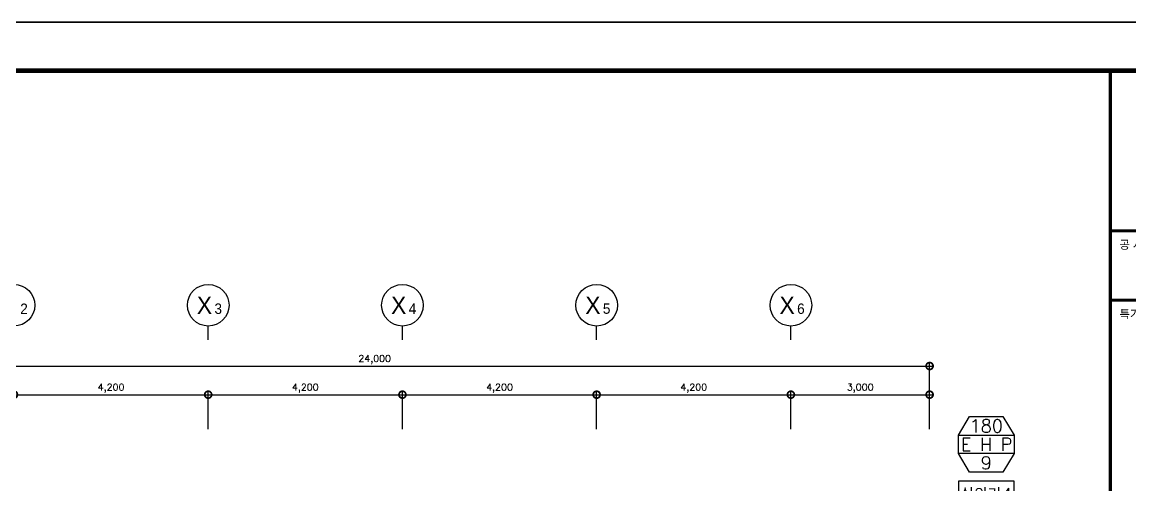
# Model space of a CAD drawing. Header units: millimetres. Extents: x -56261 to 196039, y 9480 to 100001.
# Drawn here: x 125410 to 149363, y 60290 to 70301 of the extents above; entities that cross this region are included whole.
import ezdxf
from ezdxf.enums import TextEntityAlignment as Align

# ---------------------------------------------------------------- set-up
doc = ezdxf.new("R2010")
doc.units = ezdxf.units.MM
for name, color, linetype in [('DVM_INOUT_MARK', 2, 'Continuous'), ('DVM_INOUT_NAME', 7, 'Continuous'), ('FORM', 4, 'Continuous'), ('PLAN_DIM', 7, 'Continuous')]:
    doc.layers.add(name, color=color, linetype=linetype)
doc.styles.add('DVM_DEFAULT', font='romans.shx', dxfattribs={"bigfont": 'whgtxt.shx'})
doc.styles.add('Gdim', font='')
doc.styles.add('Gtx', font='')
doc.styles.add('plan', font='romans.shx', dxfattribs={"bigfont": 'GHS.SHX'})
doc.styles.add('굴림', font='NGULIM.TTF')
doc.styles.get('Gdim').set_extended_font_data('Dotum')
doc.styles.get('Gtx').set_extended_font_data('Dotum')
doc.dimstyles.new('Gdim100', dxfattribs={"dimscale": 100, "dimtxt": 3, "dimasz": 6, "dimexe": 1.5, "dimexo": 2, "dimgap": 1, "dimtad": 1, "dimdec": 0, "dimzin": 0, "dimdsep": 46, "dimlunit": 6, "dimtxsty": 'Gdim', "dimblk1": 'DOTSMALL', "dimblk2": 'DOTSMALL', "dimsah": 1, "dimcen": 1.5, "dimdle": 1.5, "dimclrd": 1, "dimclre": 1, "dimclrt": 256, "dimazin": 0, "dimtfac": 1, "dimtdec": 0, "dimtix": 1, "dimtmove": 2, "dimatfit": 3, "dimldrblk": 'DOTSMALL', "dimfxl": 1.5, "dimtolj": 1, "dimtzin": 0, "dimlwd": -1, "dimlwe": -1, "dimarcsym": 0})

# ---------------------------------------------------------------- blocks, each defined once
blk = doc.blocks.new('FORM_기계', base_point=(381614, -321275))
at = {"layer": 'FORM', "color": 7}
blk.add_lwpolyline([(381614, -321275), (465714, -321275), (465714, -261875), (381614, -261875)], close=True, dxfattribs=at)
at = {"layer": 'FORM', "const_width": 200}
blk.add_lwpolyline([(463614, -319175), (383714, -319175), (383714, -263975), (463614, -263975)], close=True, dxfattribs=at)
at = {"layer": 'FORM', "const_width": 140}
for points in [[(455614, -263975), (455614, -319175)], [(455614, -270907), (463614, -270907)], [(455614, -273907), (463614, -273907)]]:
    blk.add_lwpolyline(points, dxfattribs=at)
at = {"layer": 'FORM', "style": '굴림'}
for s, p in [('공 사 명', (456014, -271507)), ('특기사항', (456014, -274507))]:
    blk.add_text(s, height=360, dxfattribs=at).set_placement(p, align=Align.MIDDLE_LEFT)
blk = doc.blocks.new('_DotSmall')
at = {"color": 0, "linetype": 'ByBlock', "const_width": 0.5}
blk.add_lwpolyline([(-0.0625, 0, 1), (0.0625, 0, 1)], format="xyb", close=True, dxfattribs=at)
blk = doc.blocks.new('*D287')
at = {"layer": 'DEFPOINTS', "color": 0, "transparency": 16777216}
for p in [(145033, 62861), (121033, 61392), (145033, 61392)]:
    blk.add_point(p, dxfattribs=at)
at = {"layer": 'PLAN_DIM', "transparency": 16777216}
for p, q in [((120958, 62861), (145108, 62861)), ((121033, 61492), (121033, 62936)), ((145033, 61492), (145033, 62936))]:
    blk.add_line(p, q, dxfattribs=at)
at = {"layer": 'PLAN_DIM', "transparency": 16777216, "xscale": 300, "yscale": 300, "zscale": 300, "rotation": 180}
blk.add_blockref('_DotSmall', (121033, 62861), dxfattribs=at)
at = {"layer": 'PLAN_DIM', "transparency": 16777216, "xscale": 300, "yscale": 300, "zscale": 300}
blk.add_blockref('_DotSmall', (145033, 62861), dxfattribs=at)
at = {"layer": 'PLAN_DIM', "transparency": 16777216, "insert": (133033, 63001), "char_height": 150, "attachment_point": 5, "style": 'plan'}
blk.add_mtext('\\A1;24,000', dxfattribs=at)
blk = doc.blocks.new('*D291')
at = {"layer": 'DEFPOINTS', "color": 0, "transparency": 16777216}
for p in [(129433, 62241), (125233, 61392), (129433, 61392)]:
    blk.add_point(p, dxfattribs=at)
at = {"layer": 'PLAN_DIM', "transparency": 16777216}
for p, q in [((125233, 61492), (125233, 62316)), ((129433, 61492), (129433, 62316)), ((125158, 62241), (129508, 62241))]:
    blk.add_line(p, q, dxfattribs=at)
at = {"layer": 'PLAN_DIM', "transparency": 16777216, "xscale": 300, "yscale": 300, "zscale": 300, "rotation": 180}
blk.add_blockref('_DotSmall', (125233, 62241), dxfattribs=at)
at = {"layer": 'PLAN_DIM', "transparency": 16777216, "xscale": 300, "yscale": 300, "zscale": 300}
blk.add_blockref('_DotSmall', (129433, 62241), dxfattribs=at)
at = {"layer": 'PLAN_DIM', "transparency": 16777216, "insert": (127333, 62381), "char_height": 150, "attachment_point": 5, "style": 'plan'}
blk.add_mtext('\\A1;4,200', dxfattribs=at)
blk = doc.blocks.new('*D292')
at = {"layer": 'DEFPOINTS', "color": 0, "transparency": 16777216}
for p in [(133633, 62241), (129433, 61392), (133633, 61392)]:
    blk.add_point(p, dxfattribs=at)
at = {"layer": 'PLAN_DIM', "transparency": 16777216}
for p, q in [((129433, 61492), (129433, 62316)), ((133633, 61492), (133633, 62316)), ((129358, 62241), (133708, 62241))]:
    blk.add_line(p, q, dxfattribs=at)
at = {"layer": 'PLAN_DIM', "transparency": 16777216, "xscale": 300, "yscale": 300, "zscale": 300, "rotation": 180}
blk.add_blockref('_DotSmall', (129433, 62241), dxfattribs=at)
at = {"layer": 'PLAN_DIM', "transparency": 16777216, "xscale": 300, "yscale": 300, "zscale": 300}
blk.add_blockref('_DotSmall', (133633, 62241), dxfattribs=at)
at = {"layer": 'PLAN_DIM', "transparency": 16777216, "insert": (131533, 62381), "char_height": 150, "attachment_point": 5, "style": 'plan'}
blk.add_mtext('\\A1;4,200', dxfattribs=at)
blk = doc.blocks.new('*D293')
at = {"layer": 'DEFPOINTS', "color": 0, "transparency": 16777216}
for p in [(137833, 62241), (133633, 61392), (137833, 61392)]:
    blk.add_point(p, dxfattribs=at)
at = {"layer": 'PLAN_DIM', "transparency": 16777216}
for p, q in [((133633, 61492), (133633, 62316)), ((137833, 61492), (137833, 62316)), ((133558, 62241), (137908, 62241))]:
    blk.add_line(p, q, dxfattribs=at)
at = {"layer": 'PLAN_DIM', "transparency": 16777216, "xscale": 300, "yscale": 300, "zscale": 300, "rotation": 180}
blk.add_blockref('_DotSmall', (133633, 62241), dxfattribs=at)
at = {"layer": 'PLAN_DIM', "transparency": 16777216, "xscale": 300, "yscale": 300, "zscale": 300}
blk.add_blockref('_DotSmall', (137833, 62241), dxfattribs=at)
at = {"layer": 'PLAN_DIM', "transparency": 16777216, "insert": (135733, 62381), "char_height": 150, "attachment_point": 5, "style": 'plan'}
blk.add_mtext('\\A1;4,200', dxfattribs=at)
blk = doc.blocks.new('*D294')
at = {"layer": 'DEFPOINTS', "color": 0, "transparency": 16777216}
for p in [(142033, 62241), (137833, 61392), (142033, 61392)]:
    blk.add_point(p, dxfattribs=at)
at = {"layer": 'PLAN_DIM', "transparency": 16777216}
for p, q in [((137833, 61492), (137833, 62316)), ((142033, 61492), (142033, 62316)), ((137758, 62241), (142108, 62241))]:
    blk.add_line(p, q, dxfattribs=at)
at = {"layer": 'PLAN_DIM', "transparency": 16777216, "xscale": 300, "yscale": 300, "zscale": 300, "rotation": 180}
blk.add_blockref('_DotSmall', (137833, 62241), dxfattribs=at)
at = {"layer": 'PLAN_DIM', "transparency": 16777216, "xscale": 300, "yscale": 300, "zscale": 300}
blk.add_blockref('_DotSmall', (142033, 62241), dxfattribs=at)
at = {"layer": 'PLAN_DIM', "transparency": 16777216, "insert": (139933, 62381), "char_height": 150, "attachment_point": 5, "style": 'plan'}
blk.add_mtext('\\A1;4,200', dxfattribs=at)
blk = doc.blocks.new('*D295')
at = {"layer": 'DEFPOINTS', "color": 0, "transparency": 16777216}
for p in [(145033, 62241), (142033, 61392), (145033, 61392)]:
    blk.add_point(p, dxfattribs=at)
at = {"layer": 'PLAN_DIM', "transparency": 16777216}
for p, q in [((142033, 61492), (142033, 62316)), ((145033, 61492), (145033, 62316)), ((141958, 62241), (145108, 62241))]:
    blk.add_line(p, q, dxfattribs=at)
at = {"layer": 'PLAN_DIM', "transparency": 16777216, "xscale": 300, "yscale": 300, "zscale": 300, "rotation": 180}
blk.add_blockref('_DotSmall', (142033, 62241), dxfattribs=at)
at = {"layer": 'PLAN_DIM', "transparency": 16777216, "xscale": 300, "yscale": 300, "zscale": 300}
blk.add_blockref('_DotSmall', (145033, 62241), dxfattribs=at)
at = {"layer": 'PLAN_DIM', "transparency": 16777216, "insert": (143533, 62381), "char_height": 150, "attachment_point": 5, "style": 'plan'}
blk.add_mtext('\\A1;3,000', dxfattribs=at)
blk = doc.blocks.new('INOUT_MARK')
at = {"layer": 'DVM_INOUT_MARK', "color": 0}
for p, q in [((-600, 1560), (600, 1560)), ((600, 1160), (-600, 1160))]:
    blk.add_line(p, q, dxfattribs=at)
blk.add_lwpolyline([(-360, 1960), (360, 1960), (600, 1560), (600, 1160), (360, 760), (-360, 760), (-600, 1160), (-600, 1560), (-360, 1960)], dxfattribs=at)
at = {"layer": 'DVM_INOUT_NAME'}
blk.add_lwpolyline([(-600, 0), (600, 0), (600, 560), (-600, 560)], close=True, dxfattribs=at)
at = {"layer": 'DVM_INOUT_MARK', "color": 0, "style": 'DVM_DEFAULT'}
for tag, p in [('CAP', (0, 1760)), ('NO', (0, 960))]:
    blk.add_attdef(tag, text='', height=280, dxfattribs=at).set_placement(p, align=Align.MIDDLE_CENTER)
for tag, width, p, p2 in [('MNAME', 0.53094, (-549, 1220), (563, 1220)), ('QTY', 0.517418, (710, 1220), (1089, 1220))]:
    blk.add_attdef(tag, text='', height=280, dxfattribs=dict(at, width=width)).set_placement(p, p2, align=Align.FIT)
at = {"layer": 'DVM_INOUT_NAME', "style": 'DVM_DEFAULT', "width": 1.097081}
blk.add_attdef('INAME', text='', height=280, dxfattribs=at).set_placement((-562, 134), (564, 134), align=Align.FIT)

msp = doc.modelspace()

# ---------------------------------------------------------------- linework, layer by layer
at = {"layer": 'PLAN_DIM'}
for points in [[(125233.4, 63426.4), (125233.4, 63726.4, -1), (125233.4, 64626.4, -1), (125233.4, 63726.4, 0)], [(129433.4, 63426.4), (129433.4, 63726.4, -1), (129433.4, 64626.4, -1), (129433.4, 63726.4, 0)], [(133633.4, 63426.4), (133633.4, 63726.4, -1), (133633.4, 64626.4, -1), (133633.4, 63726.4, 0)], [(137833.4, 63426.4), (137833.4, 63726.4, -1), (137833.4, 64626.4, -1), (137833.4, 63726.4, 0)], [(142033.4, 63426.4), (142033.4, 63726.4, -1), (142033.4, 64626.4, -1), (142033.4, 63726.4, 0)]]:
    msp.add_lwpolyline(points, format="xyb", dxfattribs=at)

# ---------------------------------------------------------------- block references
at = {"layer": 'DVM_INOUT_MARK'}
ref = msp.add_blockref('INOUT_MARK', (146258.5, 59806.2), dxfattribs=at)
ref.add_attrib('CAP', '180', dxfattribs={"color": 0, "height": 280, "style": 'DVM_DEFAULT'}).set_placement((146258.5, 61566.2), align=Align.MIDDLE_CENTER)
ref.add_attrib('MNAME', 'E H P', dxfattribs={"color": 0, "height": 280, "style": 'DVM_DEFAULT', "width": 0.967867}).set_placement((145709.7, 61026.3), (146821.1, 61026.3), align=Align.FIT)
ref.add_attrib('NO', '9', dxfattribs={"color": 0, "height": 280, "style": 'DVM_DEFAULT'}).set_placement((146258.5, 60766.2), align=Align.MIDDLE_CENTER)
ref.add_attrib('INAME', '실외기4', dxfattribs={"layer": 'DVM_INOUT_NAME', "height": 280, "style": 'DVM_DEFAULT', "width": 0.850065}).set_placement((145696.6, 59940.2), (146823, 59940.2), align=Align.FIT)
at = {"layer": 'FORM', "xscale": 0.5, "yscale": 0.5, "zscale": 0.5}
for p in [(111938.9, 70301.1), (111938.9, 40601.1)]:
    msp.add_blockref('FORM_기계', p, dxfattribs=at)

# ---------------------------------------------------------------- texts
at = {"layer": 'PLAN_DIM', "style": 'Gtx'}
for s, height, p in [('2', 225, (125450, 64101.5)), ('X', 375, (129352, 64176.4)), ('3', 225, (129650, 64101.5)), ('X', 375, (133552, 64176.4)), ('4', 225, (133850, 64101.5)), ('X', 375, (137752, 64176.4)), ('5', 225, (138050, 64101.5)), ('X', 375, (141952, 64176.4)), ('6', 225, (142250, 64101.5))]:
    msp.add_text(s, height=height, dxfattribs=at).set_placement(p, align=Align.MIDDLE)

# ---------------------------------------------------------------- dimensions: what is measured, and where the dimension line sits
at = {"layer": 'PLAN_DIM'}
for base, p1, p2, override, picture, middle in [((145033.4, 62861.3), (121033.4, 61392.4), (145033.4, 61392.4), {"dimscale": 50, "dimtxsty": 'plan', "dimclrd": 256, "dimclre": 256}, '*D287', (133033.4, 63000.6)), ((129433.4, 62241.3), (125233.4, 61392.4), (129433.4, 61392.4), {"dimscale": 50, "dimtxsty": 'plan', "dimblk1": 'DotSmall', "dimblk2": 'DotSmall', "dimclrd": 256, "dimclre": 256}, '*D291', (127333.4, 62380.6)), ((133633.4, 62241.3), (129433.4, 61392.4), (133633.4, 61392.4), {"dimscale": 50, "dimtxsty": 'plan', "dimblk1": 'DotSmall', "dimblk2": 'DotSmall', "dimclrd": 256, "dimclre": 256}, '*D292', (131533.4, 62380.6)), ((137833.4, 62241.3), (133633.4, 61392.4), (137833.4, 61392.4), {"dimscale": 50, "dimtxsty": 'plan', "dimblk1": 'DotSmall', "dimblk2": 'DotSmall', "dimclrd": 256, "dimclre": 256}, '*D293', (135733.4, 62380.6)), ((142033.4, 62241.3), (137833.4, 61392.4), (142033.4, 61392.4), {"dimscale": 50, "dimtxsty": 'plan', "dimblk1": 'DotSmall', "dimblk2": 'DotSmall', "dimclrd": 256, "dimclre": 256}, '*D294', (139933.4, 62380.6)), ((145033.4, 62241.3), (142033.4, 61392.4), (145033.4, 61392.4), {"dimscale": 50, "dimtxsty": 'plan', "dimblk1": 'DotSmall', "dimblk2": 'DotSmall', "dimclrd": 256, "dimclre": 256}, '*D295', (143533.4, 62380.6))]:
    dim = msp.add_linear_dim(base=base, p1=p1, p2=p2, angle=180, dimstyle='Gdim100', override=override, dxfattribs=at)
    dim.commit()
    dim.dimension.update_dxf_attribs({"geometry": picture, "text_midpoint": middle})

doc.saveas('drawing.dxf')
